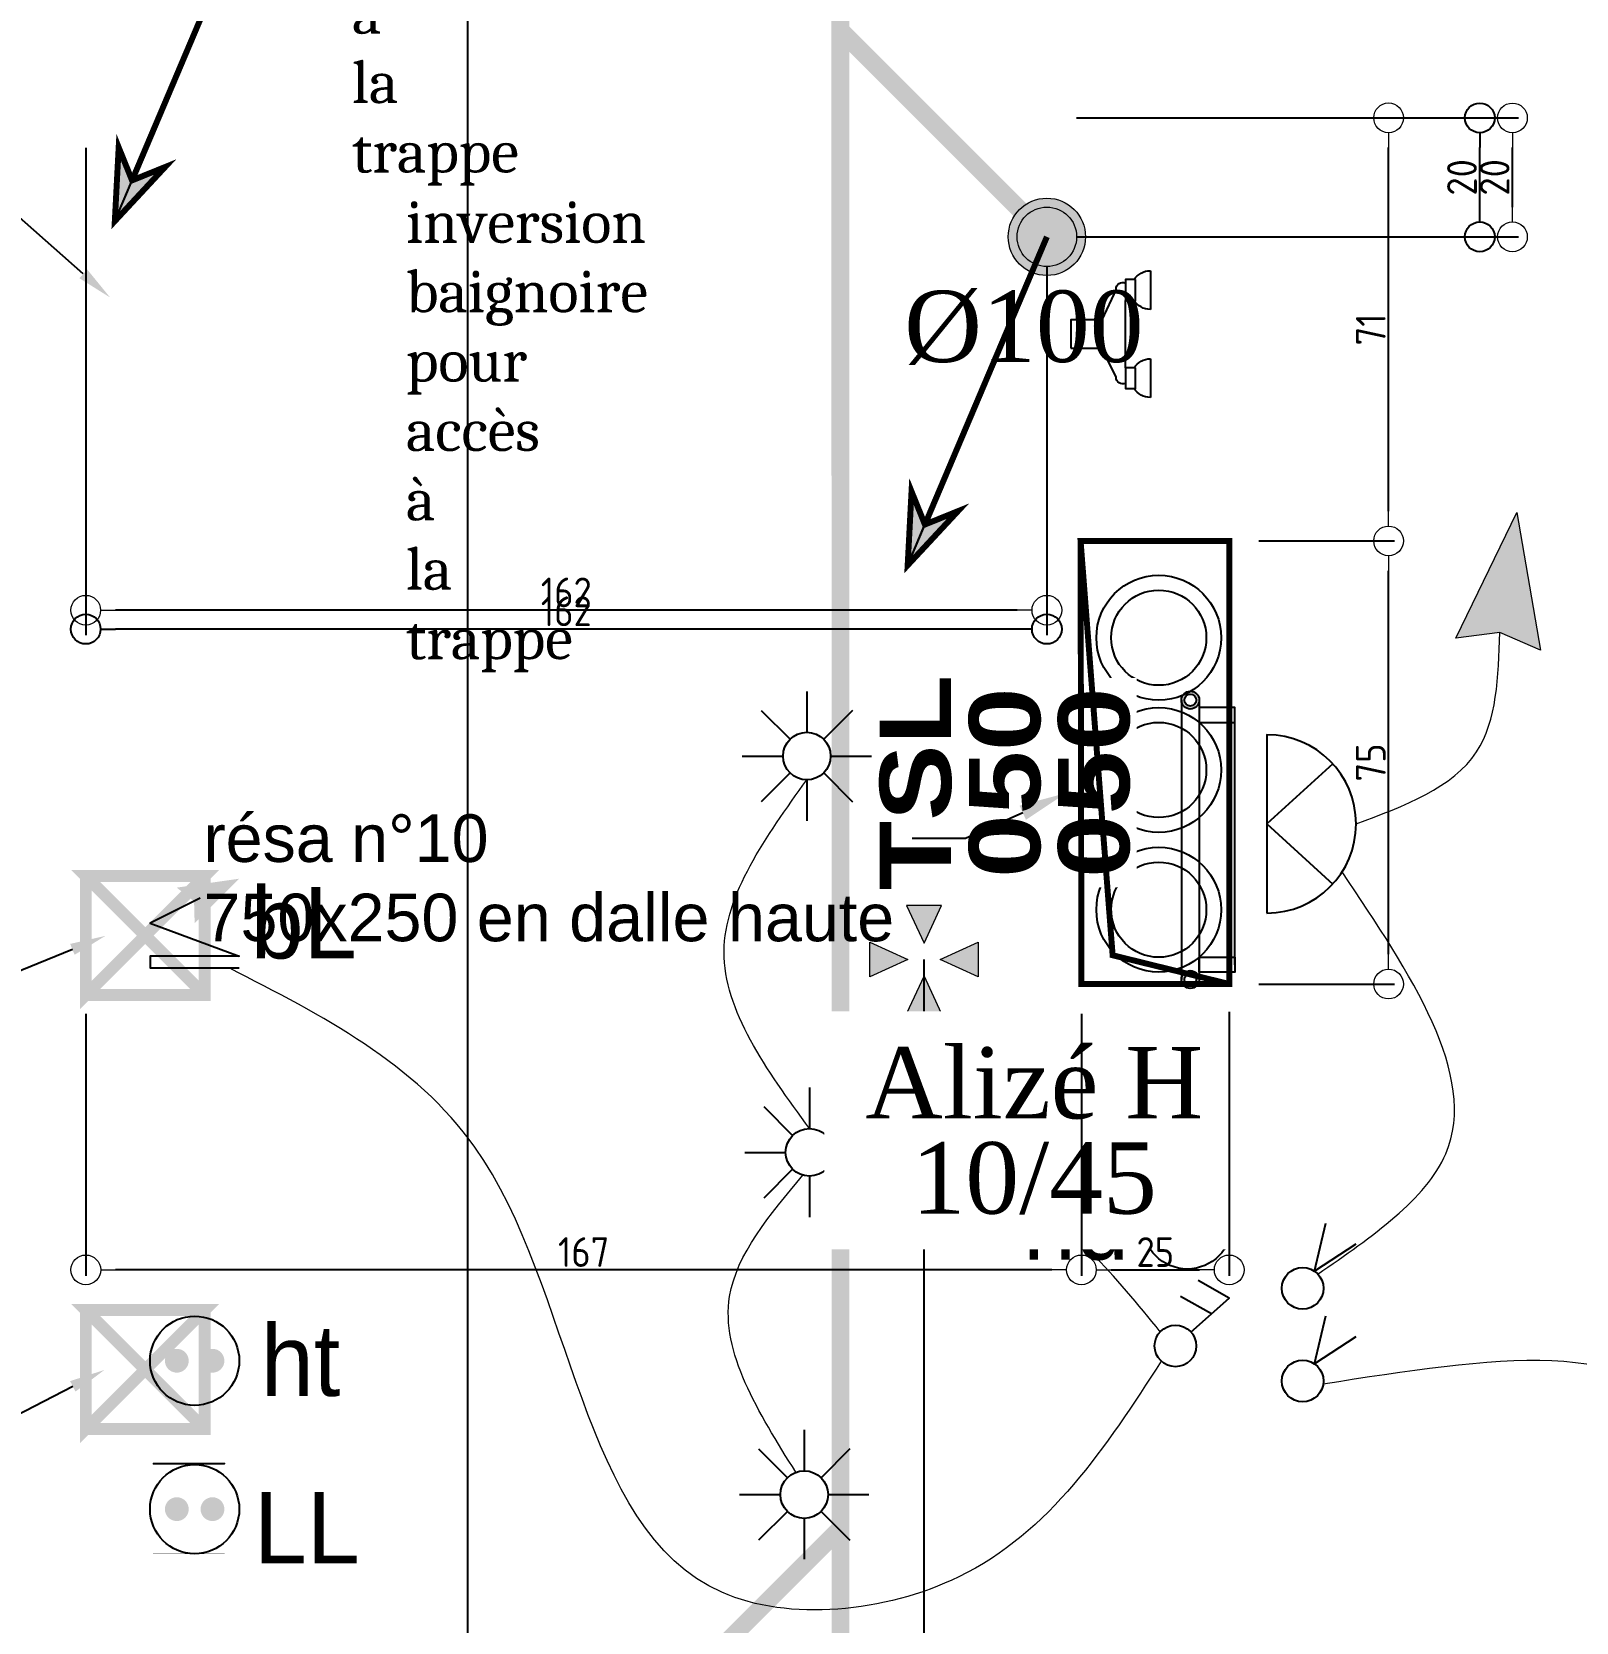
# Model space of a CAD drawing. Extents: x 0 to 613264, y -387505 to 675.
# Drawn here: x 502911 to 505509, y -344012 to -341337 of the extents above; entities that cross this region are included whole.
import ezdxf
from ezdxf import colors
from ezdxf.entities.mleader import LeaderData, LeaderLine
from ezdxf.math import Vec2, Vec3

# ---------------------------------------------------------------- set-up
doc = ezdxf.new("R2010")
doc.units = 0
doc.set_wipeout_variables(frame=1)
doc.linetypes.add('prlm_eu', pattern=[2, 1.25, -0.25, 0.25, -0.25])
for name, color, linetype, lineweight in [('_GAZELEC-BOITE INCORPO', 36, 'Continuous', 18), ('_GAZELEC-RESERVATION', 1, 'Continuous', 18), ('_GAZELEC-RESERVATION 2', 132, 'Continuous', 18)]:
    doc.layers.add(name, color=color, linetype=linetype, lineweight=lineweight)
for name, color, linetype in [('_GAZELEC-REMARQUES', 1, 'Continuous'), ('GAZ-EU FLECHE', 42, 'Continuous'), ('gaz-modifications', 30, 'Continuous'), ('prlm-CHAUFF', 30, 'Continuous'), ('prlm-CHAUFF-CONV', 20, 'Continuous'), ('prlm-EAU-EF', 161, 'Continuous'), ('prlm-EAU-EUEV', 25, 'Continuous'), ('prlm-ELEC-CFO', 201, 'Continuous'), ('prlm-MOD', 64, 'Continuous'), ('prlm-MOD-PB', 123, 'Continuous'), ('prlm-VMC', 93, 'Continuous'), ('prlm-VRD', 2, 'Continuous'), ('SA - EBC', 252, 'Continuous')]:
    doc.layers.add(name, color=color, linetype=linetype)
doc.layers.add('prlm-ZEROPLOT', color=254, linetype='Continuous', plot=False)
doc.styles.add('ISO', font='isocp2.shx')
doc.styles.add('prlm-chauff-rad', font='ariblk.ttf', dxfattribs={"height": 12})
doc.styles.add('prlm-eau-euev', font='pala.ttf', dxfattribs={"height": 18})
doc.styles.add('prlm-elec-cfo', font='comic.ttf', dxfattribs={"height": 12})
doc.styles.add('prlm-mod', font='cambriaz.ttf', dxfattribs={"height": 18})
doc.styles.add('prlm-vmc', font='pala.ttf', dxfattribs={"height": 14})
doc.styles.get("Standard").update_dxf_attribs({"font": 'arial.ttf'})
doc.dimstyles.new('50_INT', dxfattribs={"dimtxt": 50, "dimasz": 50, "dimexe": 10, "dimexo": 50, "dimgap": 5, "dimtad": 1, "dimdec": 0, "dimlfac": 0.1, "dimdsep": 46, "dimtxsty": 'ISO', "dimblk1": 'DOTBLANK', "dimblk2": 'DOTBLANK', "dimsah": 1, "dimcen": 25, "dimclrd": 4, "dimclre": 4, "dimadec": 0, "dimazin": 0, "dimtfac": 1, "dimtdec": 0, "dimtmove": 2, "dimatfit": 3, "dimldrblk": 'DOTBLANK', "dimfxl": 50, "dimtolj": 1, "dimtzin": 0, "dimarcsym": 0})

# ---------------------------------------------------------------- blocks, each defined once
blk = doc.blocks.new('A$C1F970F0F')
at = {"layer": 'SA - EBC'}
h = blk.add_hatch(dxfattribs=at)
h.set_pattern_fill('_USER', color=256, scale=75, angle=-325.7236, style=0, pattern_type=0)
h.set_pattern_definition([(34.276398589, (-277130161.13, -473864756.78), (-42.23892846, 61.974776503), [])])
edge = h.paths.add_edge_path()
edge.add_line((5801.47, -3162.01), (4083.56, -3271.12))
edge.add_line((4083.56, -3271.12), (4014.48, -3717.33))
edge.add_line((4014.48, -3717.33), (3135.52, -3810.19))
edge.add_line((3135.52, -3810.19), (2274.25, -3693.65))
edge.add_line((2274.25, -3693.65), (1554.64, -3420.1))
edge.add_arc((2508.78, -2315.67), 1459.5, 157.18685, 229.17548, ccw=False)
edge.add_arc((1966.01, -2087.37), 870.68, 94.30152, 157.18685, ccw=False)
edge.add_line((1900.71, -1219.15), (2859.24, -1223.5))
edge.add_arc((3100.86, 1265.33), 2500.53, 264.45495, 302.94228)
edge.add_arc((4209.33, -445.34), 462.12, 302.9423, 376.8337)
edge.add_arc((2214.12, -1049.01), 2546.66, 16.8337, 38.14704)
edge.add_arc((3041.33, -399.3), 1494.81, 38.14704, 72.97329)
edge.add_line((3479.03, 1029.99), (2182.44, 1414.39))
edge.add_line((2182.44, 1414.39), (1056.59, 1822.82))
edge.add_arc((1766.41, 3779.44), 2081.4, 212.74955, 250.06031, ccw=False)
edge.add_line((15.87, 2653.47), (-104.09, 3091.26))
edge.add_line((-104.09, 3091.26), (-169.7, 3639.55))
edge.add_line((-169.7, 3639.55), (-35.58, 6158.01))
edge.add_arc((-194.35, 7143.83), 998.52, 279.14935, 373.96228)
edge.add_arc((2392.2, 7786.92), 1666.79, 172.62697, 193.96228, ccw=False)
edge.add_arc((-45.51, 8102.35), 791.25, -7.37303, 16.4383)
edge.add_line((713.4, 8326.26), (486.74, 9142.81))
edge.add_line((486.74, 9142.81), (1338.85, 9564.24))
edge.add_line((1338.85, 9564.24), (1632.62, 8945.25))
edge.add_line((1632.62, 8945.25), (1394.03, 8829.87))
edge.add_line((1394.03, 8829.87), (1732, 8131.23))
edge.add_arc((1233.22, 7889.95), 554.08, -19.641, 25.8153, ccw=False)
edge.add_line((1755.06, 7703.71), (1558.21, 6807.52))
edge.add_line((1558.21, 6807.52), (1570.02, 6609.16))
edge.add_line((1570.02, 6609.16), (1852.91, 5734.13))
edge.add_line((1852.91, 5734.13), (2726.75, 4020.99))
edge.add_line((2726.75, 4020.99), (3802.35, 4004.95))
edge.add_arc((8355.58, 5950.71), 4951.55, 203.13876, 230.83014)
edge.add_arc((13583.66, 12367.86), 13228.79, 230.830144, 233.16384)
edge.add_line((5652.62, 1780.15), (4998.7, 1820.44))
edge.add_line((4998.7, 1820.44), (4863.84, 767.08))
edge.add_line((4863.84, 767.08), (5595.36, 631.19))
edge.add_line((5595.36, 631.19), (5852.75, -2020.71))
edge.add_line((5852.75, -2020.71), (5881.39, -2966.56))
edge.add_line((5881.39, -2966.56), (5801.47, -3162.01))
blk = doc.blocks.new('xi.chumod')
at = {"layer": 'prlm-MOD-PB', "linetype": 'ByBlock', "lineweight": 5}
blk.add_hatch(color=0, dxfattribs=at).paths.add_polyline_path([(6.5, 0, 1), (-6.5, 0, 1)])
at = {"layer": 'prlm-MOD-PB', "color": 0, "linetype": 'ByBlock', "lineweight": 5}
blk.add_circle((0, 0), 6.5, dxfattribs=at)
blk = doc.blocks.new('xi.bep')
at = {"layer": 'prlm-VMC', "linetype": 'ByBlock', "lineweight": 5}
h = blk.add_hatch(color=0, dxfattribs=at)
h.paths.add_polyline_path([(0, 2.74), (2.92, 9.1), (-2.92, 9.1)])
h.paths.add_polyline_path([(9.1, -2.92), (9.1, 2.92), (2.74, 0)])
h.paths.add_polyline_path([(2.92, -9.1), (0, -2.74), (-2.92, -9.1)])
h.paths.add_polyline_path([(-9.1, -2.92), (-2.74, 0), (-9.1, 2.92)])
at = {"layer": 'prlm-VMC', "color": 0, "linetype": 'ByBlock', "lineweight": 5, "flags": 128}
for points in [[(2.92, 9.1), (-2.92, 9.1), (0, 2.74)], [(-9.1, -2.92), (-9.1, 2.92), (-2.74, 0)], [(9.1, 2.92), (9.1, -2.92), (2.74, 0)], [(-2.92, -9.1), (2.92, -9.1), (0, -2.74)]]:
    blk.add_lwpolyline(points, close=True, dxfattribs=at)
blk = doc.blocks.new('xi.eu')
at = {"layer": 'prlm-EAU-EUEV', "linetype": 'ByBlock', "lineweight": -2}
h = blk.add_hatch(color=0, dxfattribs=at)
edge = h.paths.add_edge_path()
edge.add_arc((0, 0), 5, 0, 360)
at = {"layer": 'prlm-EAU-EUEV', "color": 0, "linetype": 'ByBlock', "lineweight": 5}
blk.add_circle((0, 0), 5, dxfattribs=at)
blk = doc.blocks.new('xi.LLrob')
at = {"layer": 'prlm-EAU-EF', "color": 0}
blk.add_lwpolyline([(-6, 7.5), (6, 7.5), (-6, -7.5), (6, -7.5)], close=True, dxfattribs=at)
blk = doc.blocks.new('xi.LL')
at = {"color": 0, "lineweight": 5}
blk.add_wipeout([(-7.5, -7.5), (7.5, -7.5), (7.5, 7.5), (-7.5, 7.5)], dxfattribs=at).dxf.layer = 'prlm-ELEC-CFO'
at = {"layer": 'prlm-ELEC-CFO', "color": 0, "linetype": 'ByBlock', "lineweight": 5, "const_width": 2}
for points in [[(-4, 0, 1), (-2, 0, 1)], [(2, 0, 1), (4, 0, 1)]]:
    blk.add_lwpolyline(points, format="xyb", close=True, dxfattribs=at)
at = {"layer": 'prlm-ELEC-CFO', "color": 0, "linetype": 'ByBlock', "lineweight": -2}
blk.add_circle((0, 0), 7.5, dxfattribs=at)
blk = doc.blocks.new('xi.PCHT')
at = {"color": 0, "lineweight": 5}
blk.add_wipeout([(-7.5, -7.5), (7.5, -7.5), (7.5, 7.5), (-7.5, 7.5)], dxfattribs=at).dxf.layer = 'prlm-ELEC-CFO'
at = {"layer": 'prlm-ELEC-CFO', "color": 0, "linetype": 'ByBlock', "lineweight": 5, "const_width": 2}
for points in [[(-4, 0, 1), (-2, 0, 1)], [(2, 0, 1), (4, 0, 1)]]:
    blk.add_lwpolyline(points, format="xyb", close=True, dxfattribs=at)
at = {"layer": 'prlm-ELEC-CFO', "color": 0, "linetype": 'ByBlock', "lineweight": -2}
blk.add_circle((0, 0), 7.5, dxfattribs=at)
blk = doc.blocks.new('xi.PCHD')
at = {"color": 0, "lineweight": 5}
blk.add_wipeout([(-7.5, -7.5), (7.5, -7.5), (7.5, 7.5), (-7.5, 7.5)], dxfattribs=at).dxf.layer = 'prlm-ELEC-CFO'
at = {"layer": 'prlm-ELEC-CFO', "color": 0, "linetype": 'ByBlock', "lineweight": 5, "const_width": 2}
for points in [[(-4, 0, 1), (-2, 0, 1)], [(2, 0, 1), (4, 0, 1)]]:
    blk.add_lwpolyline(points, format="xyb", close=True, dxfattribs=at)
at = {"layer": 'prlm-ELEC-CFO', "color": 0, "linetype": 'ByBlock', "lineweight": -2}
blk.add_circle((0, 0), 7.5, dxfattribs=at)
blk = doc.blocks.new('xi.DA')
at = {"layer": 'prlm-ELEC-CFO', "color": 0}
for points in [[(0.61, -1.67), (7.04, 4.05), (1.81, 7.01)], [(4.05, 1.39), (-1.17, 4.34)]]:
    blk.add_lwpolyline(points, dxfattribs=at)
blk.add_circle((-2, -4), 3.5, dxfattribs=at)
blk = doc.blocks.new('xi.SPOT')
at = {"color": 0, "lineweight": 5}
blk.add_wipeout([(-4, 0), (-2.83, -2.83), (0, -4), (2.83, -2.83), (4, 0), (2.83, 2.83), (0, 4), (-2.83, 2.83)], dxfattribs=at).dxf.layer = 'prlm-ELEC-CFO'
at = {"layer": 'prlm-ELEC-CFO', "color": 0, "linetype": 'ByBlock', "lineweight": -2, "flags": 128}
for points in [[(0, 10.88), (0, 4)], [(-7.69, 7.69), (-2.83, 2.83)], [(7.69, 7.69), (2.83, 2.83)], [(-10.88, 0), (-4, 0)], [(4, 0), (10.88, 0)], [(-2.83, -2.83), (-7.69, -7.69)], [(0, -4), (0, -10.88)], [(2.83, -2.83), (7.69, -7.69)]]:
    blk.add_lwpolyline(points, dxfattribs=at)
at = {"layer": 'prlm-ELEC-CFO', "color": 0, "linetype": 'ByBlock', "lineweight": -2}
blk.add_circle((0, 0), 4, dxfattribs=at)
blk = doc.blocks.new('xi.fl')
at = {"layer": 'prlm-ELEC-CFO'}
blk.add_hatch(color=0, dxfattribs=at).paths.add_polyline_path([(20.38, 0), (-1.98, -7.2), (0, 0), (-1.98, 7.2)])
at = {"layer": 'prlm-ELEC-CFO', "color": 0, "lineweight": 5}
blk.add_lwpolyline([(20.38, 0), (-1.98, -7.2), (0, 0), (-1.98, 7.2)], close=True, dxfattribs=at)
blk = doc.blocks.new('xi.BL')
at = {"color": 0, "lineweight": 5}
blk.add_wipeout([(-7.5, -7.5), (7.5, -7.5), (7.5, 7.5), (-7.5, 7.5)], dxfattribs=at).dxf.layer = 'prlm-ELEC-CFO'
at = {"layer": 'prlm-ELEC-CFO', "lineweight": 5}
blk.add_hatch(color=0, dxfattribs=at).paths.add_polyline_path([(-3, 6), (-0.1, 3.7), (0, 0), (7.5, 7.5)])
at = {"layer": 'prlm-ELEC-CFO', "color": 0}
blk.add_lwpolyline([(0.95, 4.23), (-7.5, 0), (7.5, -5.5), (-7.5, -5.5), (-7.5, -7.5), (7.5, -7.5)], dxfattribs=at)
blk = doc.blocks.new('xi.VV')
at = {"layer": 'prlm-ELEC-CFO', "color": 0}
blk.add_lwpolyline([(6.95, 3.42), (0.01, -1.13), (1.91, 6.95)], dxfattribs=at)
blk.add_circle((-2, -4), 3.5, dxfattribs=at)
blk = doc.blocks.new('xi.ECAP')
at = {"color": 0}
blk.add_wipeout([(-15, 0), (-10.13, 11.06), (0, 15), (10.13, 11.06), (15, 0)], dxfattribs=at).dxf.layer = 'prlm-ELEC-CFO'
at = {"layer": 'prlm-ELEC-CFO', "color": 0, "linetype": 'ByBlock', "lineweight": -2, "flags": 128}
blk.add_lwpolyline([(15, 0, 1), (-15, 0)], format="xyb", close=True, dxfattribs=at)
at = {"layer": 'prlm-ELEC-CFO', "color": 0}
blk.add_lwpolyline([(-10.13, 11.06), (0, 0), (10.13, 11.06)], dxfattribs=at)
blk = doc.blocks.new('xi.tsl-050-050')
at = {"layer": 'prlm-CHAUFF-CONV', "linetype": 'ByBlock', "lineweight": -2}
h = blk.add_hatch(color=0, dxfattribs=at)
edge = h.paths.add_edge_path()
edge.add_arc((-23.5, 7.5), 1.5, 0, 360)
edge = h.paths.add_edge_path(flags=17)
edge.add_arc((-23.5, 7.5), 1, 0, 360)
edge = h.paths.add_edge_path()
edge.add_arc((23.5, 7.5), 1.5, 0, 360)
edge = h.paths.add_edge_path(flags=17)
edge.add_arc((23.5, 7.5), 1, 0, 360)
at = {"layer": 'prlm-CHAUFF-CONV', "color": 0, "linetype": 'ByBlock', "lineweight": -2, "flags": 128}
for points in [[(23.5, 9), (-23.5, 9)], [(23.5, 6), (-23.5, 6)]]:
    blk.add_lwpolyline(points, dxfattribs=at)
at = {"layer": 'prlm-CHAUFF-CONV', "color": 0, "linetype": 'ByBlock', "lineweight": -2}
for points in [[(-19.73, 0), (-22.27, 0), (-22.27, 6), (-19.73, 6)], [(19.73, 0), (22.27, 0), (22.27, 6), (19.73, 6)]]:
    blk.add_lwpolyline(points, close=True, dxfattribs=at)
for centre, radius in [((-23.5, 7.5), 1.5), ((-23.5, 7.5), 1), ((23.5, 7.5), 1.5), ((23.5, 7.5), 1)]:
    blk.add_circle(centre, radius, dxfattribs=at)
at = {"layer": 'prlm-ZEROPLOT', "linetype": 'ByBlock', "lineweight": -2, "flags": 128}
blk.add_lwpolyline([(-21, 0), (21, 0)], dxfattribs=at)
blk = doc.blocks.new('xi.dchrob')
at = {"layer": 'prlm-MOD', "color": 161}
for p, q in [((8.16, -2.3), (8.16, 2.3)), ((13.38, 1.16), (13.38, -1.16))]:
    blk.add_line(p, q, dxfattribs=at)
for points in [[(0, 10.66), (0, 4.16)], [(4.19, -5.66), (4.19, 5.66)], [(5.77, 7.56), (8.16, 2.38)], [(5.77, -7.26), (8.16, -2.37)], [(0, -4.16), (0, -10.66)]]:
    blk.add_lwpolyline(points, dxfattribs=at)
for points in [[(2.5, 9.16), (4.19, 9.16), (4.19, 5.66), (2.5, 5.66)], [(13.38, -2.37), (8.16, -2.37), (8.16, 2.38), (13.38, 2.38)], [(2.5, -5.66), (4.19, -5.66), (4.19, -9.16), (2.5, -9.16)]]:
    blk.add_lwpolyline(points, close=True, dxfattribs=at)
for centre, radius, start, end in [((0, 7.41), 3.25, 32.579, 90), ((4.65, 7.56), 1.13, 0, 114.0743), ((0, 7.41), 3.25, 270, 327.421), ((0, -7.41), 3.25, 32.579, 90), ((4.65, -7.26), 1.13, 245.9257, 360), ((0, -7.41), 3.25, 270, 327.421)]:
    blk.add_arc(centre, radius, start, end, dxfattribs=at)
blk = doc.blocks.new('_DOTBLANK')
at = {"color": 0, "linetype": 'ByBlock'}
blk.add_line((-0.5, 0), (-1, 0), dxfattribs=at)
blk.add_circle((0, 0), 0.5, dxfattribs=at)
blk = doc.blocks.new('*D120')
at = {"layer": '_GAZELEC-RESERVATION 2', "color": 4, "lineweight": -2, "transparency": 16777216}
for p, q in [((503002.2, -342988.8), (503002.2, -343429.5)), ((504677.1, -342988.8), (504677.1, -343429.5)), ((504627.1, -343419.5), (503052.2, -343419.5))]:
    blk.add_line(p, q, dxfattribs=at)
at = {"layer": '_GAZELEC-RESERVATION 2', "color": 4, "lineweight": -2, "transparency": 16777216, "xscale": 50, "yscale": 50, "zscale": 50, "rotation": 180}
blk.add_blockref('_DOTBLANK', (503002.2, -343419.5), dxfattribs=at)
at = {"layer": '_GAZELEC-RESERVATION 2', "color": 4, "lineweight": -2, "transparency": 16777216, "xscale": 50, "yscale": 50, "zscale": 50}
blk.add_blockref('_DOTBLANK', (504677.1, -343419.5), dxfattribs=at)
at = {"layer": '_GAZELEC-RESERVATION 2', "color": 0, "transparency": 16777216, "insert": (503839.7, -343389.5), "char_height": 50, "attachment_point": 5, "style": 'ISO'}
blk.add_mtext('\\A1;167', dxfattribs=at)
blk = doc.blocks.new('*D121')
at = {"layer": '_GAZELEC-RESERVATION 2', "color": 4, "lineweight": -2, "transparency": 16777216}
for p, q in [((504677.1, -342988.8), (504677.1, -343429.5)), ((504925.7, -342985.7), (504925.7, -343429.5)), ((504727.1, -343419.5), (504875.7, -343419.5))]:
    blk.add_line(p, q, dxfattribs=at)
at = {"layer": '_GAZELEC-RESERVATION 2', "color": 4, "lineweight": -2, "transparency": 16777216, "xscale": 50, "yscale": 50, "zscale": 50, "rotation": 180}
blk.add_blockref('_DOTBLANK', (504677.1, -343419.5), dxfattribs=at)
at = {"layer": '_GAZELEC-RESERVATION 2', "color": 4, "lineweight": -2, "transparency": 16777216, "xscale": 50, "yscale": 50, "zscale": 50}
blk.add_blockref('_DOTBLANK', (504925.7, -343419.5), dxfattribs=at)
at = {"layer": '_GAZELEC-RESERVATION 2', "color": 0, "transparency": 16777216, "insert": (504801.4, -343389.5), "char_height": 50, "attachment_point": 5, "style": 'ISO'}
blk.add_mtext('\\A1;25', dxfattribs=at)
blk = doc.blocks.new('*D122')
at = {"layer": '_GAZELEC-RESERVATION 2', "color": 4, "lineweight": -2, "transparency": 16777216}
for p, q in [((504975.7, -342193.5), (505203.9, -342193.5)), ((505193.9, -342888.7), (505193.9, -342243.5)), ((504975.7, -342938.7), (505203.9, -342938.7))]:
    blk.add_line(p, q, dxfattribs=at)
at = {"layer": '_GAZELEC-RESERVATION 2', "color": 4, "lineweight": -2, "transparency": 16777216, "xscale": 50, "yscale": 50, "zscale": 50}
for p, rotation in [((505193.9, -342193.5), 90), ((505193.9, -342938.7), 270)]:
    blk.add_blockref('_DOTBLANK', p, dxfattribs=dict(at, rotation=rotation))
at = {"layer": '_GAZELEC-RESERVATION 2', "color": 0, "transparency": 16777216, "insert": (505163.9, -342566.1), "char_height": 50, "attachment_point": 5, "rotation": 90, "style": 'ISO'}
blk.add_mtext('\\A1;75', dxfattribs=at)
blk = doc.blocks.new('*D123')
at = {"layer": '_GAZELEC-RESERVATION 2', "color": 4, "lineweight": -2, "transparency": 16777216}
for p, q in [((505044.1, -341481.9), (505203.9, -341481.9)), ((505193.9, -342143.5), (505193.9, -341531.9)), ((504975.7, -342193.5), (505203.9, -342193.5))]:
    blk.add_line(p, q, dxfattribs=at)
at = {"layer": '_GAZELEC-RESERVATION 2', "color": 4, "lineweight": -2, "transparency": 16777216, "xscale": 50, "yscale": 50, "zscale": 50}
for p, rotation in [((505193.9, -341481.9), 90), ((505193.9, -342193.5), 270)]:
    blk.add_blockref('_DOTBLANK', p, dxfattribs=dict(at, rotation=rotation))
at = {"layer": '_GAZELEC-RESERVATION 2', "color": 0, "transparency": 16777216, "insert": (505163.9, -341837.7), "char_height": 50, "attachment_point": 5, "rotation": 90, "style": 'ISO'}
blk.add_mtext('\\A1;71', dxfattribs=at)
blk = doc.blocks.new('*D141')
at = {"layer": '_GAZELEC-RESERVATION 2', "color": 4, "lineweight": -2, "transparency": 16777216}
for p, q in [((503002.1, -341732.1), (503002.1, -342320)), ((504619, -341732), (504619, -342320)), ((504569, -342310), (503052.1, -342310))]:
    blk.add_line(p, q, dxfattribs=at)
at = {"layer": '_GAZELEC-RESERVATION 2', "color": 4, "lineweight": -2, "transparency": 16777216, "xscale": 50, "yscale": 50, "zscale": 50, "rotation": 180}
blk.add_blockref('_DOTBLANK', (503002.1, -342310), dxfattribs=at)
at = {"layer": '_GAZELEC-RESERVATION 2', "color": 4, "lineweight": -2, "transparency": 16777216, "xscale": 50, "yscale": 50, "zscale": 50}
blk.add_blockref('_DOTBLANK', (504619, -342310), dxfattribs=at)
at = {"layer": '_GAZELEC-RESERVATION 2', "color": 0, "transparency": 16777216, "insert": (503810.5, -342280), "char_height": 50, "attachment_point": 5, "style": 'ISO'}
blk.add_mtext('\\A1;162', dxfattribs=at)
blk = doc.blocks.new('*D142')
at = {"layer": '_GAZELEC-RESERVATION 2', "color": 4, "lineweight": -2, "transparency": 16777216}
for p, q in [((504669, -341482), (505412.2, -341482)), ((505402.2, -341632), (505402.2, -341532)), ((504669, -341682), (505412.2, -341682))]:
    blk.add_line(p, q, dxfattribs=at)
at = {"layer": '_GAZELEC-RESERVATION 2', "color": 4, "lineweight": -2, "transparency": 16777216, "xscale": 50, "yscale": 50, "zscale": 50}
for p, rotation in [((505402.2, -341482), 90), ((505402.2, -341682), 270)]:
    blk.add_blockref('_DOTBLANK', p, dxfattribs=dict(at, rotation=rotation))
at = {"layer": '_GAZELEC-RESERVATION 2', "color": 0, "transparency": 16777216, "insert": (505372.2, -341582), "char_height": 50, "attachment_point": 5, "rotation": 90, "style": 'ISO'}
blk.add_mtext('\\A1;20', dxfattribs=at)
blk = doc.blocks.new('*D143')
at = {"layer": 'prlm-MOD-PB', "color": 4, "lineweight": -2, "transparency": 16777216}
for p, q in [((503002.1, -341532.1), (503002.1, -342351.8)), ((504619, -341732), (504619, -342351.8)), ((504569, -342341.8), (503052.1, -342341.8))]:
    blk.add_line(p, q, dxfattribs=at)
at = {"layer": 'prlm-MOD-PB', "color": 4, "lineweight": -2, "transparency": 16777216, "xscale": 50, "yscale": 50, "zscale": 50, "rotation": 180}
blk.add_blockref('_DOTBLANK', (503002.1, -342341.8), dxfattribs=at)
at = {"layer": 'prlm-MOD-PB', "color": 4, "lineweight": -2, "transparency": 16777216, "xscale": 50, "yscale": 50, "zscale": 50}
blk.add_blockref('_DOTBLANK', (504619, -342341.8), dxfattribs=at)
at = {"layer": 'prlm-MOD-PB', "color": 0, "transparency": 16777216, "insert": (503810.5, -342311.8), "char_height": 50, "attachment_point": 5, "style": 'ISO'}
blk.add_mtext('\\A1;162', dxfattribs=at)
blk = doc.blocks.new('*D144')
at = {"layer": 'prlm-MOD-PB', "color": 4, "lineweight": -2, "transparency": 16777216}
for p, q in [((504669, -341482), (505357.3, -341482)), ((505347.3, -341632), (505347.3, -341532)), ((504669, -341682), (505357.3, -341682))]:
    blk.add_line(p, q, dxfattribs=at)
at = {"layer": 'prlm-MOD-PB', "color": 4, "lineweight": -2, "transparency": 16777216, "xscale": 50, "yscale": 50, "zscale": 50}
for p, rotation in [((505347.3, -341482), 90), ((505347.3, -341682), 270)]:
    blk.add_blockref('_DOTBLANK', p, dxfattribs=dict(at, rotation=rotation))
at = {"layer": 'prlm-MOD-PB', "color": 0, "transparency": 16777216, "insert": (505317.3, -341582), "char_height": 50, "attachment_point": 5, "rotation": 90, "style": 'ISO'}
blk.add_mtext('\\A1;20', dxfattribs=at)
blk = doc.blocks.new('FLECHE1')
h = blk.add_hatch(color=256)
h.dxf.hatch_style = 1
h.paths.add_polyline_path([(495907.1, -370439.6), (495913.6, -370315.5), (495936.1, -370371.1), (495991.7, -370348.6)])
for p, q in [((495907.1, -370439.6), (496141.3, -369887.2)), ((495913.6, -370315.5), (495907.1, -370439.6)), ((495913.6, -370315.5), (495907.1, -370439.6)), ((495936.1, -370371.1), (495913.6, -370315.5)), ((495936.1, -370371.1), (495913.6, -370315.5)), ((495991.7, -370348.6), (495907.1, -370439.6)), ((495907.1, -370439.6), (495991.7, -370348.6)), ((495936.1, -370371.1), (495991.7, -370348.6)), ((495991.7, -370348.6), (495936.1, -370371.1)), ((495907.1, -370439.6), (495936.1, -370371.1))]:
    blk.add_line(p, q)
at = {"const_width": 10}
for points in [[(495936.1, -370371.1), (496141.3, -369887.2)], [(495907.1, -370439.6), (495913.6, -370315.5), (495936.1, -370371.1), (495991.7, -370348.6), (495907.1, -370439.6)]]:
    blk.add_lwpolyline(points, dxfattribs=at)

msp = doc.modelspace()

# ---------------------------------------------------------------- linework, layer by layer
at = {"layer": 'prlm-CHAUFF'}
for centre, radius in [((504807.2, -342356.3), 105), ((504807.2, -342356.3), 80), ((504807.2, -342578.7), 105), ((504807.2, -342578.7), 80), ((504807.2, -342813.7), 105), ((504807.2, -342813.7), 80)]:
    msp.add_circle(centre, radius, dxfattribs=at)
at = {"layer": 'prlm-ELEC-CFO', "lineweight": 13}
for points in [[(505139.2, -342669.4), (505341.9, -342548.2), (505381.1, -342347.4)], [(504219.5, -343181.8), (504076, -342884.2), (504215.2, -342595.3)], [(505074.8, -343426.5), (505290.1, -343224.1), (505115.7, -342750)], [(504196.7, -343759.9), (504085.3, -343464.1), (504208.6, -343260.3)], [(505084, -343611.1), (505677.1, -343690.7), (505680.2, -343830.3)]]:
    msp.add_spline(points, degree=3, dxfattribs=at)
at = {"layer": 'prlm-MOD-PB', "color": 15, "linetype": 'prlm_eu', "ltscale": 50, "const_width": 30, "flags": 128}
for points in [[(504271.1, -332707.4), (504271.8, -344472.4)], [(504619, -341682), (504271.7, -341334.7)]]:
    msp.add_lwpolyline(points, dxfattribs=at)
at = {"layer": 'prlm-VMC'}
msp.add_lwpolyline([(504412.3, -344667.6), (504412.3, -342897.4)], dxfattribs=at)
at = {"layer": 'prlm-ZEROPLOT'}
msp.add_lwpolyline([(497636.6, -333619), (503644.4, -333619), (503644.4, -349166.1), (497636.6, -349166.1)], close=True, dxfattribs=at)
at = {"layer": 'prlm-ZEROPLOT', "ltscale": 50}
msp.add_lwpolyline([(509880, -333618.7), (503644.4, -333618.7), (503644.4, -349166.1), (509880, -349166.1)], close=True, dxfattribs=at)

# ---------------------------------------------------------------- block references
at = {"layer": 'GAZ-EU FLECHE'}
for p in [(7143.9, 28784), (8477.7, 28205.2)]:
    msp.add_blockref('FLECHE1', p, dxfattribs=at)
at = {"layer": 'prlm-CHAUFF-CONV', "xscale": 10, "yscale": 10, "zscale": 10, "rotation": 89.99999333249579}
msp.add_blockref('xi.tsl-050-050', (504935.3, -342696.2), dxfattribs=at)
at = {"layer": 'prlm-EAU-EF', "xscale": 9.999999999999998, "yscale": 9.999999999999998, "zscale": 9.999999999999998}
msp.add_blockref('xi.LLrob', (503175.6, -343820.1), dxfattribs=at)
at = {"layer": 'prlm-EAU-EUEV', "xscale": 9.999999999999998, "yscale": 9.999999999999998, "zscale": 9.999999999999998}
msp.add_blockref('xi.eu', (504619, -341682), dxfattribs=at)
at = {"layer": 'prlm-ELEC-CFO', "xscale": 9.999999999999998, "yscale": 9.999999999999998, "zscale": 9.999999999999998, "rotation": 82.01076568179526}
msp.add_blockref('xi.fl', (505381.1, -342347.4), dxfattribs=at)
at = {"layer": 'prlm-ELEC-CFO', "xscale": 9.999999999999998, "yscale": 9.999999999999998, "zscale": 9.999999999999998}
for name, p in [('xi.VV', (505069.3, -343410.5)), ('xi.DA', (504855.3, -343507.4)), ('xi.VV', (505069.3, -343566.4))]:
    msp.add_blockref(name, p, dxfattribs=at)
at = {"layer": 'prlm-MOD', "xscale": -9.999999999999998, "yscale": 9.999999999999998, "zscale": 9.999999999999998}
msp.add_blockref('xi.dchrob', (504793.1, -341845.6), dxfattribs=at)
at = {"layer": 'prlm-MOD-PB', "xscale": 9.999999999999998, "yscale": 9.999999999999998, "zscale": 9.999999999999998}
msp.add_blockref('xi.chumod', (504619, -341682), dxfattribs=at)
at = {"layer": 'prlm-VMC', "xscale": 9.999999999999998, "yscale": 9.999999999999998, "zscale": 9.999999999999998}
msp.add_blockref('xi.bep', (504412.3, -342897.4), dxfattribs=at)
at = {"layer": 'prlm-VRD', "xscale": 9.999999999999998, "yscale": 9.999999999999998, "zscale": 9.999999999999998}
msp.add_blockref('A$C1F970F0F', (474984.9, -340561.1, 0), dxfattribs=at)

# ---------------------------------------------------------------- texts
at = {"layer": 'gaz-modifications', "char_height": 70, "width": 6.631, "attachment_point": 1, "style": 'prlm-mod'}
for insert in [(503450.1, -340803.7), (503540.8, -341622.2)]:
    msp.add_mtext('inversion baignoire\\Ppour accès à la trappe', dxfattribs=dict(at, insert=insert))
at = {"layer": 'prlm-MOD-PB', "color": 15, "linetype": 'prlm_eu', "ltscale": 50, "insert": (504333.6, -341772.5), "char_height": 120, "width": 470.027, "attachment_point": 1, "rotation": 0, "style": 'prlm-eau-euev'}
msp.add_mtext(' %%C100', dxfattribs=at)

# ---------------------------------------------------------------- dimensions: what is measured, and where the dimension line sits
at = {"layer": '_GAZELEC-RESERVATION 2'}
for base, p1, p2, picture, middle in [((505402.2, -341482), (504619, -341682), (504619, -341482), '*D142', (505372.2, -341582)), ((505193.9, -341481.9), (504925.7, -342193.5), (504994.1, -341481.9), '*D123', (505163.9, -341837.7))]:
    dim = msp.add_linear_dim(base=base, p1=p1, p2=p2, angle=90, dimstyle='50_INT', dxfattribs=at)
    dim.commit()
    dim.dimension.update_dxf_attribs({"geometry": picture, "text_midpoint": middle})
dim = msp.add_linear_dim(base=(503002.1, -342310), p1=(504619, -341682), p2=(503002.1, -341682.1), dimstyle='50_INT', dxfattribs=at)
dim.commit()
dim.dimension.update_dxf_attribs({"geometry": '*D141', "text_midpoint": (503810.5, -342280)})
at = {"layer": 'prlm-MOD-PB'}
dim = msp.add_linear_dim(base=(505347.3, -341482), p1=(504619, -341682), p2=(504619, -341482), angle=90, dimstyle='50_INT', dxfattribs=at)
dim.commit()
dim.dimension.update_dxf_attribs({"geometry": '*D144', "text_midpoint": (505317.3, -341582)})
dim = msp.add_linear_dim(base=(503002.1, -342341.8), p1=(504619, -341682), p2=(503002.1, -341482.1), dimstyle='50_INT', dxfattribs=at)
dim.commit()
dim.dimension.update_dxf_attribs({"geometry": '*D143', "text_midpoint": (503810.5, -342311.8)})

# ---------------------------------------------------------------- leaders
at = {"layer": '_GAZELEC-REMARQUES'}
ml = msp.add_multileader_mtext('Standard', dxfattribs=at)
ml.set_content("Alimentation lavabo en incorpo\\Ppar l'étage superieur", color=256)
ml.set_leader_properties()
ml.build(insert=Vec2(0, 0))
ml.multileader.update_dxf_attribs({"arrow_head_size": 60})
ctx = ml.context
ctx.base_point, ctx.char_height, ctx.arrow_head_size, ctx.plane_origin = Vec3(505419.5, -340988.6), 80, 60, Vec3(505158.2, -340269.4)
notes = []
notes.append((ctx, [(0, (1, 1, 0), (505411.5, -340988.6), (1, 0), 8, [(0, [(505158.2, -340269.4)], 0, [])])]))
ctx.mtext.insert, ctx.mtext.flow_direction = Vec3(505421.5, -340936.8), 5
ml = msp.add_multileader_mtext('Standard', dxfattribs=at)
ml.set_content("Alimentation baignoire en incorpo\\Ppar l'étage superieur", color=256)
ml.set_leader_properties()
ml.build(insert=Vec2(0, 0))
ml.multileader.update_dxf_attribs({"arrow_head_size": 60})
ctx = ml.context
ctx.base_point, ctx.char_height, ctx.arrow_head_size, ctx.plane_origin = Vec3(500991.6, -341066.6), 80, 60, Vec3(503045.8, -340942.3)
ctx.text_align_type = 2
notes.append((ctx, [(1, (1, 1, 0), (502658.2, -341066.6), (-1, 0), 8, [(0, [(503045.8, -340942.3)], 0, [])])]))
ctx.mtext.insert, ctx.mtext.alignment, ctx.mtext.flow_direction = Vec3(502648.2, -341014.9), 3, 5
ml = msp.add_multileader_mtext('Standard', dxfattribs=at)
ml.set_content("Alimentation baignoire en incorpo\\Ppar l'étage superieur", color=256)
ml.set_leader_properties()
ml.build(insert=Vec2(0, 0))
ml.multileader.update_dxf_attribs({"arrow_head_size": 60})
ctx = ml.context
ctx.base_point, ctx.char_height, ctx.arrow_head_size, ctx.plane_origin = Vec3(500945.2, -341403.4), 80, 60, Vec3(503043, -341784)
ctx.text_align_type = 2
notes.append((ctx, [(1, (1, 1, 0), (502611.9, -341403.4), (-1, 0), 8, [(0, [(503043, -341784)], 0, [])])]))
ctx.mtext.insert, ctx.mtext.alignment, ctx.mtext.flow_direction = Vec3(502601.9, -341351.6), 3, 5
ml = msp.add_multileader_mtext('Standard', dxfattribs=at)
ml.set_content("Alimentation lavabo en incorpo\\Ppar l'étage superieur", color=256)
ml.set_leader_properties()
ml.build(insert=Vec2(0, 0))
ml.multileader.update_dxf_attribs({"arrow_head_size": 60})
ctx = ml.context
ctx.base_point, ctx.char_height, ctx.arrow_head_size, ctx.plane_origin = Vec3(500949.3, -343081.9), 80, 60, Vec3(503035.2, -342857.7)
ctx.text_align_type = 2
notes.append((ctx, [(1, (1, 1, 0), (502485.5, -343081.9), (-1, 0), 8, [(0, [(503035.2, -342857.7)], 0, [])])]))
ctx.mtext.insert, ctx.mtext.alignment, ctx.mtext.flow_direction = Vec3(502475.5, -343030.2), 3, 5
ml = msp.add_multileader_mtext('Standard', dxfattribs=at)
ml.set_content("Alimentation LL en incorpo\\Ppar l'étage superieur", color=256)
ml.set_leader_properties()
ml.build(insert=Vec2(0, 0))
ml.multileader.update_dxf_attribs({"arrow_head_size": 60})
ctx = ml.context
ctx.base_point, ctx.char_height, ctx.arrow_head_size, ctx.plane_origin = Vec3(501297.7, -343797.9), 80, 60, Vec3(503033.6, -343587.7)
ctx.text_align_type = 2
notes.append((ctx, [(1, (1, 1, 0), (502628.9, -343797.9), (-1, 0), 8, [(0, [(503033.6, -343587.7)], 0, [])])]))
ctx.mtext.insert, ctx.mtext.alignment, ctx.mtext.flow_direction = Vec3(502618.9, -343746.2), 3, 5
for ctx, leaders in notes:
    for number, flags, end, landing, length, lines in leaders:
        leader = LeaderData()
        leader.index, (leader.has_last_leader_line, leader.has_dogleg_vector, leader.attachment_direction) = number, flags
        leader.last_leader_point, leader.dogleg_vector, leader.dogleg_length = Vec3(end), Vec3(landing), length
        for number, points, colour, breaks in lines:
            line = LeaderLine()
            line.index, line.vertices, line.color, line.breaks = number, Vec3.list(points), colors.encode_raw_color(colour), breaks
            leader.lines.append(line)
        ctx.leaders.append(leader)

# ---------------------------------------------------------------- next in the draw order: block references
at = {"layer": 'prlm-ELEC-CFO', "xscale": 9.999999999999998, "yscale": 9.999999999999998, "zscale": 9.999999999999998}
for name, p in [('xi.SPOT', (504215.2, -342555.3)), ('xi.PCHT', (503185.3, -343572.3))]:
    msp.add_blockref(name, p, dxfattribs=at)
at = {"layer": 'prlm-ELEC-CFO', "xscale": 10, "yscale": 10, "zscale": 10, "rotation": 270.0000000000011}
msp.add_blockref('xi.ECAP', (504989.2, -342669.4), dxfattribs=at)

# ---------------------------------------------------------------- next in the draw order: texts
at = {"layer": 'prlm-EAU-EF', "lineweight": 20, "insert": (503364.4, -343851.5), "char_height": 120, "attachment_point": 5, "line_spacing_factor": 0.8, "style": 'prlm-elec-cfo', "bg_fill": 3, "box_fill_scale": 1.1, "bg_fill_color": 256, "bg_fill_transparency": 0}
msp.add_mtext('LL', dxfattribs=at)
at = {"layer": 'prlm-ELEC-CFO', "lineweight": 20, "char_height": 120, "attachment_point": 5, "line_spacing_factor": 0.8, "style": 'prlm-elec-cfo', "bg_fill": 3, "box_fill_scale": 1.1, "bg_fill_color": 256, "bg_fill_transparency": 0}
for s, insert in [('hd', (504667.9, -343343)), ('ht', (503363.4, -343572.3))]:
    msp.add_mtext(s, dxfattribs=dict(at, insert=insert))

# ---------------------------------------------------------------- next in the draw order: linework, layer by layer
at = {"layer": '_GAZELEC-BOITE INCORPO', "const_width": 20}
msp.add_lwpolyline([(503002.2, -343587.1), (503002.2, -343687.1), (503202.2, -343687.1), (503202.2, -343487.1), (503002.2, -343487.1), (503002.2, -343687.1), (503202.2, -343487.1), (503002.2, -343487.1), (503202.2, -343687.1)], dxfattribs=at)

# ---------------------------------------------------------------- next in the draw order: block references
at = {"layer": 'prlm-ELEC-CFO', "xscale": 10, "yscale": 10, "zscale": 10, "rotation": 180}
msp.add_blockref('xi.PCHD', (504855.3, -343343), dxfattribs=at)

# ---------------------------------------------------------------- next in the draw order: texts
at = {"layer": 'prlm-CHAUFF-CONV', "lineweight": 20, "insert": (504548.7, -342600), "char_height": 120, "width": 328.236, "attachment_point": 5, "rotation": 90, "line_spacing_factor": 0.75, "style": 'prlm-chauff-rad', "bg_fill": 3, "box_fill_scale": 1.1, "bg_fill_color": 256, "bg_fill_transparency": 0}
msp.add_mtext('TSL\\P050\\P050', dxfattribs=at)
at = {"layer": 'prlm-ELEC-CFO', "lineweight": 20, "insert": (503374.1, -343853.3), "char_height": 120, "attachment_point": 5, "line_spacing_factor": 0.8, "style": 'prlm-elec-cfo', "bg_fill": 3, "box_fill_scale": 1.1, "bg_fill_color": 256, "bg_fill_transparency": 0}
msp.add_mtext('LL', dxfattribs=at)

# ---------------------------------------------------------------- next in the draw order: dimensions: what is measured, and where the dimension line sits
at = {"layer": '_GAZELEC-RESERVATION 2'}
dim = msp.add_linear_dim(base=(505193.9, -342193.5), p1=(504925.7, -342938.7), p2=(504925.7, -342193.5), angle=90, dimstyle='50_INT', dxfattribs=at)
dim.commit()
dim.dimension.update_dxf_attribs({"geometry": '*D122', "text_midpoint": (505163.9, -342566.1)})

# ---------------------------------------------------------------- next in the draw order: linework, layer by layer
at = {"layer": '_GAZELEC-RESERVATION 2', "const_width": 10}
msp.add_lwpolyline([(504925.7, -342193.5), (504675.7, -342193.5), (504677.1, -342938.8), (504925.7, -342938.7), (504925.7, -342193.5), (504675.7, -342193.5), (504729.6, -342890.3), (504925.7, -342938.7)], dxfattribs=at)
at = {"layer": 'prlm-ELEC-CFO', "lineweight": 13}
msp.add_spline([(504809.8, -343523.5), (504561.6, -343291), (504258.2, -343232)], degree=3, dxfattribs=at)

# ---------------------------------------------------------------- next in the draw order: block references
at = {"layer": 'prlm-ELEC-CFO', "xscale": 9.999999999999998, "yscale": 9.999999999999998, "zscale": 9.999999999999998}
msp.add_blockref('xi.LL', (503185.3, -343821.9), dxfattribs=at)

# ---------------------------------------------------------------- next in the draw order: leaders
at = {"layer": '_GAZELEC-RESERVATION', "color": 6}
ml = msp.add_multileader_mtext('Standard', dxfattribs=at)
ml.set_content('résa n°14\\P150x150 en dalle haute', color=6)
ml.set_leader_properties()
ml.build(insert=Vec2(0, 0))
ml.multileader.update_dxf_attribs({"has_text_frame": 1, "arrow_head_size": 80, "scale": 20})
ctx = ml.context
ctx.base_point, ctx.scale, ctx.char_height, ctx.arrow_head_size, ctx.landing_gap_size, ctx.plane_origin = Vec3(501384.6, -341942), 20, 80, 80, 40, Vec3(498576.2, -341367.8)
notes = []
notes.append((ctx, [(1, (1, 1, 0), (501294.8, -341942), (1, 0), 89.8, [(0, [(501009.3, -342547.8)], 0, [])])]))
ctx.mtext.insert, ctx.mtext.width, ctx.mtext.flow_direction = Vec3(501424.6, -341901.3), 1568.85, 5
for ctx, leaders in notes:
    for number, flags, end, landing, length, lines in leaders:
        leader = LeaderData()
        leader.index, (leader.has_last_leader_line, leader.has_dogleg_vector, leader.attachment_direction) = number, flags
        leader.last_leader_point, leader.dogleg_vector, leader.dogleg_length = Vec3(end), Vec3(landing), length
        for number, points, colour, breaks in lines:
            line = LeaderLine()
            line.index, line.vertices, line.color, line.breaks = number, Vec3.list(points), colors.encode_raw_color(colour), breaks
            leader.lines.append(line)
        ctx.leaders.append(leader)

# ---------------------------------------------------------------- next in the draw order: linework, layer by layer
at = {"layer": 'prlm-ELEC-CFO', "lineweight": 13}
msp.add_spline([(504811.4, -343572.9), (504470.6, -343935.9), (504072.3, -343961.8), (503656.6, -343213.1), (503243.2, -342911.6)], degree=3, dxfattribs=at)

# ---------------------------------------------------------------- next in the draw order: block references
at = {"layer": 'prlm-ELEC-CFO', "xscale": 9.999999999999998, "yscale": 9.999999999999998, "zscale": 9.999999999999998}
for p in [(504219.5, -343221.8), (504210.8, -343797.4)]:
    msp.add_blockref('xi.SPOT', p, dxfattribs=at)

# ---------------------------------------------------------------- next in the draw order: texts
at = {"layer": 'prlm-ELEC-CFO', "lineweight": 20, "insert": (503368.7, -342836.6), "char_height": 120, "attachment_point": 5, "line_spacing_factor": 0.8, "style": 'prlm-elec-cfo', "bg_fill": 3, "box_fill_scale": 1.1, "bg_fill_color": 256, "bg_fill_transparency": 0}
msp.add_mtext('bL', dxfattribs=at)

# ---------------------------------------------------------------- next in the draw order: linework, layer by layer
at = {"layer": 'prlm-MOD-PB', "color": 15, "linetype": 'prlm_eu', "ltscale": 50, "const_width": 30, "flags": 128}
msp.add_lwpolyline([(503179.2, -344946.4), (504269.5, -343856.1)], dxfattribs=at)

# ---------------------------------------------------------------- next in the draw order: block references
at = {"layer": 'prlm-ELEC-CFO', "xscale": 9.999999999999998, "yscale": 9.999999999999998, "zscale": 9.999999999999998}
msp.add_blockref('xi.BL', (503185.3, -342836.6), dxfattribs=at)

# ---------------------------------------------------------------- next in the draw order: texts
at = {"layer": 'prlm-VMC', "ltscale": 25, "insert": (504597.6, -343185.7), "char_height": 120, "width": 586.147, "attachment_point": 5, "line_spacing_factor": 0.8, "style": 'prlm-vmc', "bg_fill": 2}
msp.add_mtext('Alizé H 10/45', dxfattribs=at)

# ---------------------------------------------------------------- next in the draw order: linework, layer by layer
at = {"layer": '_GAZELEC-BOITE INCORPO', "const_width": 20}
msp.add_lwpolyline([(503002.2, -342857.2), (503002.2, -342957.2), (503202.2, -342957.2), (503202.2, -342757.2), (503002.2, -342757.2), (503002.2, -342957.2), (503202.2, -342757.2), (503002.2, -342757.2), (503202.2, -342957.2)], dxfattribs=at)

# ---------------------------------------------------------------- next in the draw order: dimensions: what is measured, and where the dimension line sits
at = {"layer": '_GAZELEC-RESERVATION 2'}
for base, p2, picture, middle in [((503002.2, -343419.5), (503002.2, -342938.8), '*D120', (503839.7, -343389.5)), ((504925.7, -343419.5), (504925.7, -342935.7), '*D121', (504801.4, -343389.5))]:
    dim = msp.add_linear_dim(base=base, p1=(504677.1, -342938.8), p2=p2, dimstyle='50_INT', dxfattribs=at)
    dim.commit()
    dim.dimension.update_dxf_attribs({"geometry": picture, "text_midpoint": middle})

# ---------------------------------------------------------------- next in the draw order: leaders
at = {"layer": '_GAZELEC-RESERVATION', "color": 6}
ml = msp.add_multileader_mtext('Standard', dxfattribs=at)
ml.set_content('résa n°15\\P200x200 en dalle haute', color=6)
ml.set_leader_properties()
ml.build(insert=Vec2(0, 0))
ml.multileader.update_dxf_attribs({"has_text_frame": 1, "arrow_head_size": 80, "scale": 20})
ctx = ml.context
ctx.base_point, ctx.scale, ctx.char_height, ctx.arrow_head_size, ctx.landing_gap_size, ctx.plane_origin = Vec3(501384.6, -342409.8), 20, 80, 80, 40, Vec3(498576.2, -341835.6)
notes = []
notes.append((ctx, [(1, (1, 1, 0), (501294.8, -342409.8), (1, 0), 89.8, [(0, [(500896.5, -343266.8)], 0, [])])]))
ctx.mtext.insert, ctx.mtext.width, ctx.mtext.flow_direction = Vec3(501424.6, -342369.2), 1568.85, 5
ml = msp.add_multileader_mtext('Standard', dxfattribs=at)
ml.set_content('résa n°10\\P750x250 en dalle haute', color=6)
ml.set_leader_properties()
ml.build(insert=Vec2(0, 0))
ml.multileader.update_dxf_attribs({"has_text_frame": 1, "arrow_head_size": 80, "scale": 20})
ctx = ml.context
ctx.base_point, ctx.scale, ctx.char_height, ctx.arrow_head_size, ctx.landing_gap_size, ctx.plane_origin = Vec3(503160.2, -342694.1), 20, 80, 80, 40, Vec3(498746, -342722.9)
notes.append((ctx, [(0, (1, 1, 0), (504482.2, -342694.1), (-1, 0), 89.8, [(0, [(504651.3, -342617.6)], 0, [])])]))
ctx.mtext.insert, ctx.mtext.width, ctx.mtext.flow_direction = Vec3(503200.2, -342653.4), 1568.85, 5
for ctx, leaders in notes:
    for number, flags, end, landing, length, lines in leaders:
        leader = LeaderData()
        leader.index, (leader.has_last_leader_line, leader.has_dogleg_vector, leader.attachment_direction) = number, flags
        leader.last_leader_point, leader.dogleg_vector, leader.dogleg_length = Vec3(end), Vec3(landing), length
        for number, points, colour, breaks in lines:
            line = LeaderLine()
            line.index, line.vertices, line.color, line.breaks = number, Vec3.list(points), colors.encode_raw_color(colour), breaks
            leader.lines.append(line)
        ctx.leaders.append(leader)

doc.saveas('drawing.dxf')
